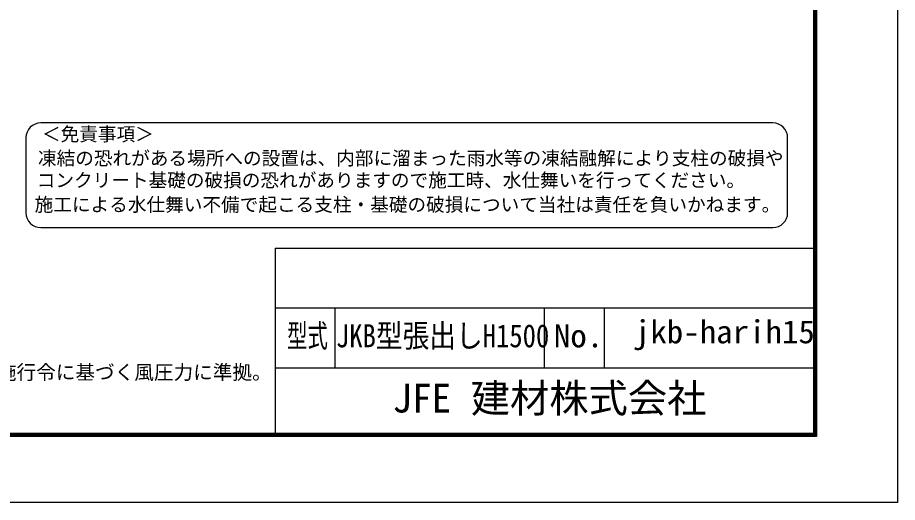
# Model space of a CAD drawing. Units: millimetres, scale not verified. Extents: x -4200 to 4200, y -2970 to 2970.
# Drawn here: x 1260 to 4200, y -2970 to -1350 of the extents above; entities that cross this region are included whole.
import ezdxf
from ezdxf.enums import TextEntityAlignment as Align

# ---------------------------------------------------------------- set-up
doc = ezdxf.new("R2010")
doc.units = ezdxf.units.MM
doc.header["$LTSCALE"] = 10
doc.layers.add('0-0_D-TTL', color=7, linetype='Continuous', lineweight=25)
doc.layers.add('0-1_D-TTL-TXT', color=7, linetype='Continuous', lineweight=25)
doc.styles.add('ＭＳ ゴシック', font='')
doc.styles.get('ＭＳ ゴシック').set_extended_font_data('MS Gothic')

msp = doc.modelspace()

# ---------------------------------------------------------------- linework, layer by layer
at = {"layer": '0-0_D-TTL'}
for p, q in [((2120, -2120), (2120, -2740)), ((2120, -2120), (3920, -2120)), ((2120, -2320), (3920, -2320)), ((2320, -2320), (2320, -2520)), ((3020, -2320), (3020, -2520)), ((3220, -2320), (3220, -2520)), ((2120, -2520), (3920, -2520))]:
    msp.add_line(p, q, dxfattribs=at)
at = {"layer": '0-0_D-TTL', "color": 2}
msp.add_lwpolyline([(-4200, 2970), (4200, 2970), (4200, -2970), (-4200, -2970)], close=True, dxfattribs=at)
at = {"layer": '0-0_D-TTL'}
for points in [[(-3930, 2750), (3930, 2750), (3930, -2750), (-3930, -2750)], [(-3927.5, 2747.5), (3927.5, 2747.5), (3927.5, -2747.5), (-3927.5, -2747.5)], [(-3925, 2745), (3925, 2745), (3925, -2745), (-3925, -2745)], [(-3922.5, 2742.5), (3922.5, 2742.5), (3922.5, -2742.5), (-3922.5, -2742.5)], [(-3920, 2740), (3920, 2740), (3920, -2740), (-3920, -2740)]]:
    msp.add_lwpolyline(points, close=True, dxfattribs=at)
at = {"layer": '0-1_D-TTL-TXT', "color": 2}
for p, q in [((3783.2, -1701.79), (1337.65, -1701.79)), ((1287.65, -1751.79), (1287.65, -2001.79)), ((3833.2, -2001.79), (3833.2, -1751.79)), ((1337.65, -2051.79), (3783.2, -2051.79))]:
    msp.add_line(p, q, dxfattribs=at)
for centre, start, end in [((1337.65, -1751.79), 90, 180), ((3783.2, -1751.79), 0, 90), ((1337.65, -2001.79), 180, 270), ((3783.2, -2001.79), 270, 0)]:
    msp.add_arc(centre, 50, start, end, dxfattribs=at)

# ---------------------------------------------------------------- texts
at = {"layer": '0-1_D-TTL-TXT', "style": 'ＭＳ ゴシック'}
for s, height, p in [('＜免責事項＞ \u3000\u3000', 45.67, (1341.36, -1775.97)), ('凍結の恐れがある場所への設置は、内部に溜まった雨水等の凍結融解により支柱の破損や', 45.67, (1327.83, -1856.47)), ('コンクリート基礎の破損の恐れがありますので施工時、水仕舞いを行ってください。', 45.67, (1323.72, -1929.89)), ('施工による水仕舞い不備で起こる支柱・基礎の破損について当社は責任を負いかねます。 ', 45.67, (1316.73, -2011.38)), ('（設計条件）風荷重：昭和57年改正 建築基準法・同施行令に基づく風圧力に準拠。', 48.09, (-350.6, -2573.6)), ('JFE 建材株式会社', 96.21, (2512.38, -2698.5))]:
    msp.add_text(s, height=height, dxfattribs=at).set_placement(p, align=Align.BOTTOM_LEFT)
for s, height, width, p in [('型式', 76.97, 0.65, (2160.27, -2474.8)), ('JKB型張出しH1500', 76.97, 0.85, (2323.6, -2474.8)), ('No.', 76.98, 1.05, (3052, -2474.8)), ('jkb-harih15', 76.98, 1.05, (3319.33, -2461.47))]:
    msp.add_text(s, height=height, dxfattribs=dict(at, width=width)).set_placement(p, align=Align.BOTTOM_LEFT)

doc.saveas('drawing.dxf')
